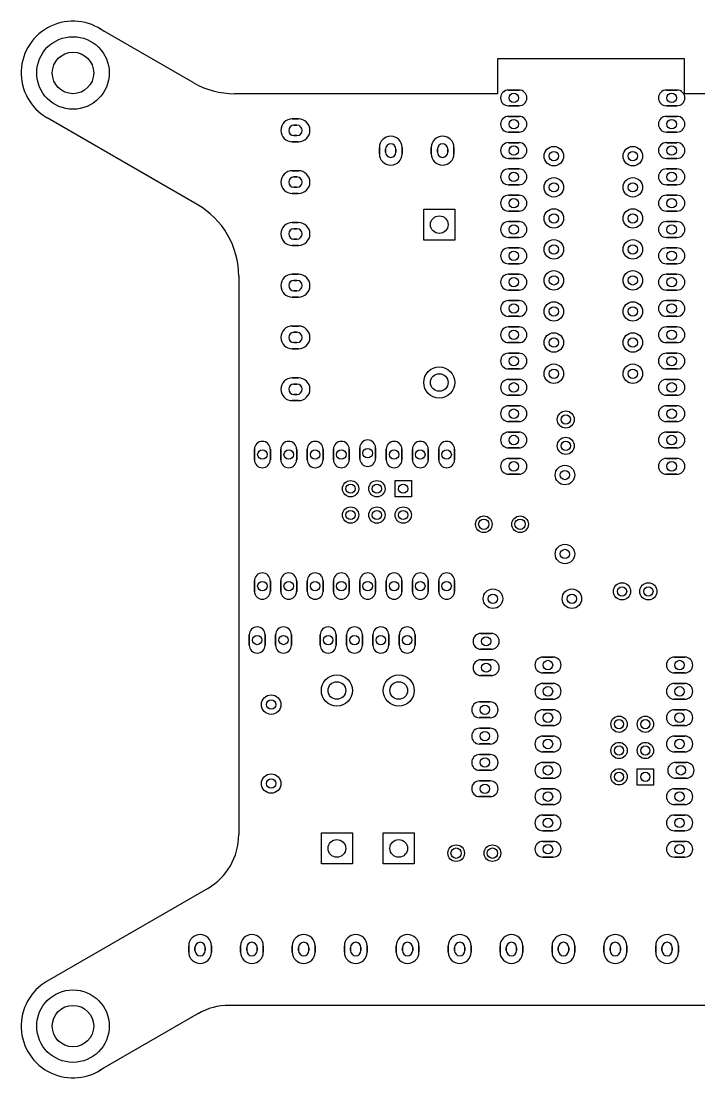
# Model space of a CAD drawing. Header units: millimetres. Extents: x -85 to 77, y -57 to 45.
# Drawn here: x -84.9 to -19.5, y -56.9 to 45.1 of the extents above; entities that cross this region are included whole.
import ezdxf

# ---------------------------------------------------------------- set-up
doc = ezdxf.new("R2010")
doc.units = ezdxf.units.MM

msp = doc.modelspace()

# ---------------------------------------------------------------- linework, layer by layer
for points in [[(-68.28, 39.2), (-77.38, 44.46)], [(-38.88, 38.13), (-38.88, 41.53)], [(-38.88, 41.53), (-20.88, 41.53)], [(-20.88, 41.53), (-20.88, 38.13)], [(-38.88, 38.13), (-64.28, 38.13)], [(59.73, 38.13), (-20.88, 38.13)], [(-67.88, 27.43), (-82.38, 35.8)], [(-63.88, 20.5), (-63.88, -33.39)], [(-66.88, -38.59), (-82.38, -47.54)], [(59.73, -49.87), (-64.81, -49.87)], [(-67.81, -50.67), (-77.38, -56.2)]]:
    msp.add_lwpolyline(points)
for points in [[(-36.83, 38.48), (-37.85, 38.48)], [(-21.59, 38.48), (-22.61, 38.48)], [(-36.83, 36.96), (-37.85, 36.96)], [(-21.59, 36.96), (-22.61, 36.96)], [(-36.83, 35.94), (-37.85, 35.94)], [(-21.59, 35.94), (-22.61, 35.94)], [(-58.11, 35.69), (-58.71, 35.69)], [(-58.26, 35.09), (-58.56, 35.09)], [(-58.26, 34.09), (-58.56, 34.09)], [(-36.83, 34.42), (-37.85, 34.42)], [(-21.59, 34.42), (-22.61, 34.42)], [(-58.11, 33.49), (-58.71, 33.49)], [(-50.31, 32.33), (-50.31, 32.93)], [(-49.71, 32.48), (-49.71, 32.78)], [(-48.71, 32.48), (-48.71, 32.78)], [(-48.11, 32.33), (-48.11, 32.93)], [(-45.31, 32.33), (-45.31, 32.93)], [(-44.71, 32.48), (-44.71, 32.78)], [(-43.71, 32.48), (-43.71, 32.78)], [(-43.11, 32.33), (-43.11, 32.93)], [(-36.83, 33.4), (-37.85, 33.4)], [(-21.59, 33.4), (-22.61, 33.4)], [(-36.83, 31.88), (-37.85, 31.88)], [(-21.59, 31.88), (-22.61, 31.88)], [(-58.11, 30.69), (-58.71, 30.69)], [(-36.83, 30.86), (-37.85, 30.86)], [(-21.59, 30.86), (-22.61, 30.86)], [(-58.26, 30.09), (-58.56, 30.09)], [(-58.26, 29.09), (-58.56, 29.09)], [(-36.83, 29.34), (-37.85, 29.34)], [(-21.59, 29.34), (-22.61, 29.34)], [(-58.11, 28.49), (-58.71, 28.49)], [(-36.83, 28.32), (-37.85, 28.32)], [(-21.59, 28.32), (-22.61, 28.32)], [(-46.03, 23.99), (-46.03, 26.99), (-43.03, 26.99), (-43.03, 23.99)], [(-36.83, 26.8), (-37.85, 26.8)], [(-21.59, 26.8), (-22.61, 26.8)], [(-58.11, 25.69), (-58.71, 25.69)], [(-36.83, 25.78), (-37.85, 25.78)], [(-21.59, 25.78), (-22.61, 25.78)], [(-58.26, 25.09), (-58.56, 25.09)], [(-58.11, 23.49), (-58.71, 23.49)], [(-58.26, 24.09), (-58.56, 24.09)], [(-36.83, 24.26), (-37.85, 24.26)], [(-21.59, 24.26), (-22.61, 24.26)], [(-36.83, 23.24), (-37.85, 23.24)], [(-21.59, 23.24), (-22.61, 23.24)], [(-36.83, 21.72), (-37.85, 21.72)], [(-21.59, 21.72), (-22.61, 21.72)], [(-58.11, 20.7), (-58.71, 20.7)], [(-36.83, 20.7), (-37.85, 20.7)], [(-21.59, 20.7), (-22.61, 20.7)], [(-58.26, 20.1), (-58.56, 20.1)], [(-58.11, 18.5), (-58.71, 18.5)], [(-58.26, 19.1), (-58.56, 19.1)], [(-36.83, 19.18), (-37.85, 19.18)], [(-21.59, 19.18), (-22.61, 19.18)], [(-36.83, 18.16), (-37.85, 18.16)], [(-21.59, 18.16), (-22.61, 18.16)], [(-36.83, 16.64), (-37.85, 16.64)], [(-21.59, 16.64), (-22.61, 16.64)], [(-58.11, 15.7), (-58.71, 15.7)], [(-36.83, 15.62), (-37.85, 15.62)], [(-21.59, 15.62), (-22.61, 15.62)], [(-58.26, 15.1), (-58.56, 15.1)], [(-58.11, 13.51), (-58.71, 13.51)], [(-58.26, 14.1), (-58.56, 14.1)], [(-36.83, 14.1), (-37.85, 14.1)], [(-21.59, 14.1), (-22.61, 14.1)], [(-36.83, 13.08), (-37.85, 13.08)], [(-21.59, 13.08), (-22.61, 13.08)], [(-36.83, 11.56), (-37.85, 11.56)], [(-21.59, 11.56), (-22.61, 11.56)], [(-58.11, 10.71), (-58.71, 10.71)], [(-36.83, 10.54), (-37.85, 10.54)], [(-21.59, 10.54), (-22.61, 10.54)], [(-58.26, 10.1), (-58.56, 10.1)], [(-58.11, 8.51), (-58.71, 8.51)], [(-58.26, 9.1), (-58.56, 9.1)], [(-36.83, 9.02), (-37.85, 9.02)], [(-21.59, 9.02), (-22.61, 9.02)], [(-36.83, 8), (-37.85, 8)], [(-21.59, 8), (-22.61, 8)], [(-36.83, 6.48), (-37.85, 6.48)], [(-21.59, 6.48), (-22.61, 6.48)], [(-36.83, 5.46), (-37.85, 5.46)], [(-21.59, 5.46), (-22.61, 5.46)], [(-62.36, 3.81), (-62.36, 2.79)], [(-60.83, 3.81), (-60.83, 2.79)], [(-59.82, 3.81), (-59.82, 2.79)], [(-58.29, 3.81), (-58.29, 2.79)], [(-57.28, 3.81), (-57.28, 2.79)], [(-55.75, 3.81), (-55.75, 2.79)], [(-54.74, 3.81), (-54.74, 2.79)], [(-53.21, 3.81), (-53.21, 2.79)], [(-52.2, 3.94), (-52.2, 2.92)], [(-50.67, 3.94), (-50.67, 2.92)], [(-49.66, 3.81), (-49.66, 2.79)], [(-48.13, 3.81), (-48.13, 2.79)], [(-47.12, 3.81), (-47.12, 2.79)], [(-45.59, 3.81), (-45.59, 2.79)], [(-44.58, 3.81), (-44.58, 2.79)], [(-43.05, 3.81), (-43.05, 2.79)], [(-36.83, 3.94), (-37.85, 3.94)], [(-21.59, 3.94), (-22.61, 3.94)], [(-36.83, 2.92), (-37.85, 2.92)], [(-21.59, 2.92), (-22.61, 2.92)], [(-36.83, 1.4), (-37.85, 1.4)], [(-21.59, 1.4), (-22.61, 1.4)], [(-47.22, -0.79), (-48.79, -0.79), (-48.79, 0.79), (-47.22, 0.79)], [(-62.36, -8.89), (-62.36, -9.91)], [(-60.83, -8.89), (-60.83, -9.91)], [(-59.82, -8.89), (-59.82, -9.91)], [(-58.29, -8.89), (-58.29, -9.91)], [(-57.28, -8.89), (-57.28, -9.91)], [(-55.75, -8.89), (-55.75, -9.91)], [(-54.74, -8.89), (-54.74, -9.91)], [(-53.21, -8.89), (-53.21, -9.91)], [(-52.2, -8.89), (-52.2, -9.91)], [(-50.67, -8.89), (-50.67, -9.91)], [(-49.66, -8.89), (-49.66, -9.91)], [(-48.13, -8.89), (-48.13, -9.91)], [(-47.12, -8.89), (-47.12, -9.91)], [(-45.59, -8.89), (-45.59, -9.91)], [(-44.58, -8.89), (-44.58, -9.91)], [(-43.05, -8.89), (-43.05, -9.91)], [(-62.87, -15.11), (-62.87, -14.1)], [(-61.34, -15.11), (-61.34, -14.1)], [(-60.32, -15.11), (-60.32, -14.1)], [(-58.8, -15.11), (-58.8, -14.1)], [(-56.01, -14.1), (-56.01, -15.11)], [(-54.48, -14.1), (-54.48, -15.11)], [(-53.47, -14.1), (-53.47, -15.11)], [(-51.94, -14.1), (-51.94, -15.11)], [(-50.93, -14.1), (-50.93, -15.11)], [(-49.4, -14.1), (-49.4, -15.11)], [(-48.39, -14.1), (-48.39, -15.11)], [(-46.86, -14.1), (-46.86, -15.11)], [(-40.51, -13.97), (-39.5, -13.97)], [(-40.51, -15.49), (-39.5, -15.49)], [(-33.53, -16.26), (-34.54, -16.26)], [(-20.83, -16.26), (-21.84, -16.26)], [(-40.51, -16.51), (-39.5, -16.51)], [(-40.51, -18.03), (-39.5, -18.03)], [(-33.53, -17.78), (-34.54, -17.78)], [(-20.83, -17.78), (-21.84, -17.78)], [(-33.53, -18.8), (-34.54, -18.8)], [(-20.83, -18.8), (-21.84, -18.8)], [(-33.53, -20.32), (-34.54, -20.32)], [(-20.83, -20.32), (-21.84, -20.32)], [(-39.62, -20.57), (-40.64, -20.57)], [(-33.53, -21.34), (-34.54, -21.34)], [(-20.83, -21.34), (-21.84, -21.34)], [(-39.62, -22.1), (-40.64, -22.1)], [(-39.62, -23.11), (-40.64, -23.11)], [(-33.53, -22.86), (-34.54, -22.86)], [(-20.83, -22.86), (-21.84, -22.86)], [(-33.53, -23.88), (-34.54, -23.88)], [(-20.83, -23.88), (-21.84, -23.88)], [(-39.62, -24.64), (-40.64, -24.64)], [(-33.53, -25.4), (-34.54, -25.4)], [(-20.83, -25.4), (-21.84, -25.4)], [(-39.62, -25.65), (-40.64, -25.65)], [(-33.53, -26.42), (-34.54, -26.42)], [(-20.7, -26.42), (-21.72, -26.42)], [(-39.62, -27.18), (-40.64, -27.18)], [(-25.43, -28.6), (-25.43, -27.03), (-23.85, -27.03), (-23.85, -28.6)], [(-39.62, -28.19), (-40.64, -28.19)], [(-33.53, -27.94), (-34.54, -27.94)], [(-20.7, -27.94), (-21.72, -27.94)], [(-33.53, -28.96), (-34.54, -28.96)], [(-20.83, -28.96), (-21.84, -28.96)], [(-39.62, -29.72), (-40.64, -29.72)], [(-33.53, -30.48), (-34.54, -30.48)], [(-20.83, -30.48), (-21.84, -30.48)], [(-33.53, -31.5), (-34.54, -31.5)], [(-20.83, -31.5), (-21.84, -31.5)], [(-52.91, -33.22), (-52.91, -36.22), (-55.91, -36.22), (-55.91, -33.22)], [(-46.94, -33.22), (-46.94, -36.22), (-49.94, -36.22), (-49.94, -33.22)], [(-33.53, -33.02), (-34.54, -33.02)], [(-20.83, -33.02), (-21.84, -33.02)], [(-33.53, -34.04), (-34.54, -34.04)], [(-20.83, -34.04), (-21.84, -34.04)], [(-33.53, -35.56), (-34.54, -35.56)], [(-20.83, -35.56), (-21.84, -35.56)], [(-68.71, -44.13), (-68.71, -44.73)], [(-68.11, -44.28), (-68.11, -44.58)], [(-67.11, -44.28), (-67.11, -44.58)], [(-66.51, -44.13), (-66.51, -44.73)], [(-63.71, -44.13), (-63.71, -44.73)], [(-63.11, -44.28), (-63.11, -44.58)], [(-62.11, -44.28), (-62.11, -44.58)], [(-61.51, -44.13), (-61.51, -44.73)], [(-58.71, -44.13), (-58.71, -44.73)], [(-58.11, -44.28), (-58.11, -44.58)], [(-57.11, -44.28), (-57.11, -44.58)], [(-56.51, -44.13), (-56.51, -44.73)], [(-53.69, -44.13), (-53.69, -44.73)], [(-53.09, -44.28), (-53.09, -44.58)], [(-52.09, -44.28), (-52.09, -44.58)], [(-51.49, -44.13), (-51.49, -44.73)], [(-48.69, -44.13), (-48.69, -44.73)], [(-48.09, -44.28), (-48.09, -44.58)], [(-47.09, -44.28), (-47.09, -44.58)], [(-46.49, -44.13), (-46.49, -44.73)], [(-43.66, -44.13), (-43.66, -44.73)], [(-43.06, -44.28), (-43.06, -44.58)], [(-42.06, -44.28), (-42.06, -44.58)], [(-41.46, -44.13), (-41.46, -44.73)], [(-38.66, -44.13), (-38.66, -44.73)], [(-38.06, -44.28), (-38.06, -44.58)], [(-37.06, -44.28), (-37.06, -44.58)], [(-36.46, -44.13), (-36.46, -44.73)], [(-33.64, -44.13), (-33.64, -44.73)], [(-33.04, -44.28), (-33.04, -44.58)], [(-32.04, -44.28), (-32.04, -44.58)], [(-31.44, -44.13), (-31.44, -44.73)], [(-28.64, -44.13), (-28.64, -44.73)], [(-28.04, -44.28), (-28.04, -44.58)], [(-27.04, -44.28), (-27.04, -44.58)], [(-26.44, -44.13), (-26.44, -44.73)], [(-23.64, -44.13), (-23.64, -44.73)], [(-23.04, -44.28), (-23.04, -44.58)], [(-22.04, -44.28), (-22.04, -44.58)], [(-21.44, -44.13), (-21.44, -44.73)]]:
    msp.add_lwpolyline(points, close=True)
for centre, radius in [((-79.88, 40.13), 3.5), ((-79.88, 40.13), 2), ((-37.34, 37.72), 0.457), ((-22.1, 37.72), 0.457), ((-37.34, 35.18), 0.457), ((-22.1, 35.18), 0.457), ((-37.34, 32.64), 0.457), ((-33.47, 32.1), 0.94), ((-25.85, 32.1), 0.94), ((-22.1, 32.64), 0.457), ((-33.47, 32.1), 0.45), ((-25.85, 32.1), 0.45), ((-37.34, 30.1), 0.457), ((-33.47, 29.09), 0.94), ((-25.85, 29.09), 0.94), ((-22.1, 30.1), 0.457), ((-33.47, 29.09), 0.45), ((-25.85, 29.09), 0.45), ((-37.34, 27.56), 0.457), ((-22.1, 27.56), 0.457), ((-33.47, 26.09), 0.94), ((-33.47, 26.09), 0.45), ((-25.85, 26.09), 0.94), ((-25.85, 26.09), 0.45), ((-44.53, 25.49), 0.85), ((-37.34, 25.02), 0.457), ((-22.1, 25.02), 0.457), ((-33.47, 23.1), 0.94), ((-33.47, 23.1), 0.45), ((-25.85, 23.1), 0.94), ((-25.85, 23.1), 0.45), ((-37.34, 22.48), 0.457), ((-22.1, 22.48), 0.457), ((-33.47, 20.11), 0.94), ((-33.47, 20.11), 0.45), ((-25.85, 20.11), 0.94), ((-25.85, 20.11), 0.45), ((-37.34, 19.94), 0.457), ((-22.1, 19.94), 0.457), ((-37.34, 17.4), 0.457), ((-33.47, 17.11), 0.94), ((-33.47, 17.11), 0.45), ((-25.85, 17.11), 0.94), ((-25.85, 17.11), 0.45), ((-22.1, 17.4), 0.457), ((-37.34, 14.86), 0.457), ((-22.1, 14.86), 0.457), ((-33.47, 14.11), 0.94), ((-33.47, 14.11), 0.45), ((-25.85, 14.11), 0.94), ((-25.85, 14.11), 0.45), ((-37.34, 12.32), 0.457), ((-22.1, 12.32), 0.457), ((-44.53, 10.25), 1.5), ((-33.47, 11.1), 0.94), ((-33.47, 11.1), 0.45), ((-25.85, 11.1), 0.94), ((-25.85, 11.1), 0.45), ((-44.53, 10.25), 0.85), ((-37.34, 9.78), 0.457), ((-22.1, 9.78), 0.457), ((-37.34, 7.24), 0.457), ((-32.32, 6.68), 0.826), ((-22.1, 7.24), 0.457), ((-32.32, 6.68), 0.45), ((-37.34, 4.7), 0.457), ((-22.1, 4.7), 0.457), ((-32.32, 4.14), 0.826), ((-32.32, 4.14), 0.45), ((-61.6, 3.3), 0.457), ((-59.06, 3.3), 0.457), ((-56.51, 3.3), 0.457), ((-53.98, 3.3), 0.457), ((-51.44, 3.43), 0.457), ((-48.89, 3.3), 0.457), ((-46.36, 3.3), 0.457), ((-43.82, 3.3), 0.457), ((-37.34, 2.16), 0.457), ((-32.4, 1.32), 0.94), ((-22.1, 2.16), 0.457), ((-32.4, 1.32), 0.45), ((-53.09, 0), 0.787), ((-53.09, 0), 0.445), ((-50.55, 0), 0.787), ((-50.55, 0), 0.445), ((-48.01, 0), 0.445), ((-53.09, -2.54), 0.787), ((-50.55, -2.54), 0.787), ((-48.01, -2.54), 0.787), ((-53.09, -2.54), 0.445), ((-50.55, -2.54), 0.445), ((-48.01, -2.54), 0.445), ((-40.23, -3.43), 0.8), ((-40.23, -3.43), 0.5), ((-36.73, -3.43), 0.8), ((-36.73, -3.43), 0.5), ((-32.4, -6.3), 0.94), ((-32.4, -6.3), 0.45), ((-61.6, -9.4), 0.457), ((-59.06, -9.4), 0.457), ((-56.51, -9.4), 0.457), ((-53.98, -9.4), 0.457), ((-51.44, -9.4), 0.457), ((-48.89, -9.4), 0.457), ((-46.36, -9.4), 0.457), ((-43.82, -9.4), 0.457), ((-26.89, -9.91), 0.826), ((-24.35, -9.91), 0.826), ((-39.35, -10.62), 0.94), ((-39.35, -10.62), 0.45), ((-31.73, -10.62), 0.94), ((-31.73, -10.62), 0.45), ((-26.89, -9.91), 0.45), ((-24.35, -9.91), 0.45), ((-62.1, -14.61), 0.445), ((-59.56, -14.61), 0.445), ((-55.25, -14.61), 0.457), ((-52.71, -14.61), 0.457), ((-50.17, -14.61), 0.457), ((-47.62, -14.61), 0.457), ((-40, -14.73), 0.445), ((-40, -17.27), 0.445), ((-34.04, -17.02), 0.457), ((-21.34, -17.02), 0.457), ((-54.41, -19.48), 1.5), ((-48.44, -19.48), 1.5), ((-54.41, -19.48), 0.85), ((-48.44, -19.48), 0.85), ((-34.04, -19.56), 0.457), ((-21.34, -19.56), 0.457), ((-60.75, -20.84), 0.94), ((-60.75, -20.84), 0.45), ((-40.13, -21.34), 0.457), ((-34.04, -22.1), 0.457), ((-27.18, -22.73), 0.787), ((-27.18, -22.73), 0.445), ((-24.64, -22.73), 0.787), ((-24.64, -22.73), 0.445), ((-21.34, -22.1), 0.457), ((-40.13, -23.88), 0.457), ((-34.04, -24.64), 0.457), ((-21.34, -24.64), 0.457), ((-27.18, -25.27), 0.787), ((-27.18, -25.27), 0.445), ((-24.64, -25.27), 0.787), ((-24.64, -25.27), 0.445), ((-40.13, -26.42), 0.457), ((-60.75, -28.46), 0.94), ((-34.04, -27.18), 0.457), ((-27.18, -27.81), 0.787), ((-27.18, -27.81), 0.445), ((-24.64, -27.81), 0.445), ((-21.21, -27.18), 0.457), ((-60.75, -28.46), 0.45), ((-40.13, -28.96), 0.457), ((-34.04, -29.72), 0.457), ((-21.34, -29.72), 0.457), ((-34.04, -32.26), 0.457), ((-21.34, -32.26), 0.457), ((-54.41, -34.72), 0.85), ((-48.44, -34.72), 0.85), ((-42.9, -35.18), 0.8), ((-42.9, -35.18), 0.5), ((-39.4, -35.18), 0.8), ((-39.4, -35.18), 0.5), ((-34.04, -34.8), 0.457), ((-21.34, -34.8), 0.457), ((-79.88, -51.87), 3.5), ((-79.88, -51.87), 2)]:
    msp.add_circle(centre, radius)
for centre, radius, start, end in [((-79.88, 40.13), 5, 53.1299, 240.0002), ((-64.28, 46.13), 8, 239.9999, 270), ((-37.85, 37.72), 0.762, 90, 270), ((-36.83, 37.72), 0.762, 270, 90), ((-22.61, 37.72), 0.762, 90, 270), ((-21.59, 37.72), 0.762, 270, 90), ((-37.85, 35.18), 0.762, 90, 270), ((-36.83, 35.18), 0.762, 270, 90), ((-22.61, 35.18), 0.762, 90, 270), ((-21.59, 35.18), 0.762, 270, 90), ((-58.71, 34.59), 1.1, 90, 270), ((-58.56, 34.59), 0.5, 90, 270), ((-58.26, 34.59), 0.5, 270, 90), ((-58.11, 34.59), 1.1, 270, 90), ((-49.21, 32.93), 1.1, 360, 540), ((-44.21, 32.93), 1.1, 360, 540), ((-49.21, 32.78), 0.5, 360, 540), ((-44.21, 32.78), 0.5, 360, 540), ((-37.85, 32.64), 0.762, 90, 270), ((-36.83, 32.64), 0.762, 270, 90), ((-22.61, 32.64), 0.762, 90, 270), ((-21.59, 32.64), 0.762, 270, 90), ((-49.21, 32.33), 1.1, 540, 360), ((-49.21, 32.48), 0.5, 540, 360), ((-44.21, 32.33), 1.1, 540, 360), ((-44.21, 32.48), 0.5, 540, 360), ((-58.71, 29.59), 1.1, 90, 270), ((-58.11, 29.59), 1.1, 270, 90), ((-37.85, 30.1), 0.762, 90, 270), ((-36.83, 30.1), 0.762, 270, 90), ((-22.61, 30.1), 0.762, 90, 270), ((-21.59, 30.1), 0.762, 270, 90), ((-58.56, 29.59), 0.5, 90, 270), ((-58.26, 29.59), 0.5, 270, 90), ((-37.85, 27.56), 0.762, 90, 270), ((-36.83, 27.56), 0.762, 270, 90), ((-22.61, 27.56), 0.762, 90, 270), ((-21.59, 27.56), 0.762, 270, 90), ((-71.88, 20.5), 8, 360, 59.9999), ((-58.71, 24.59), 1.1, 90, 270), ((-58.11, 24.59), 1.1, 270, 90), ((-37.85, 25.02), 0.762, 90, 270), ((-36.83, 25.02), 0.762, 270, 90), ((-22.61, 25.02), 0.762, 90, 270), ((-21.59, 25.02), 0.762, 270, 90), ((-58.56, 24.59), 0.5, 90, 270), ((-58.26, 24.59), 0.5, 270, 90), ((-37.85, 22.48), 0.762, 90, 270), ((-36.83, 22.48), 0.762, 270, 90), ((-22.61, 22.48), 0.762, 90, 270), ((-21.59, 22.48), 0.762, 270, 90), ((-58.71, 19.6), 1.1, 90, 270), ((-58.11, 19.6), 1.1, 270, 90), ((-37.85, 19.94), 0.762, 90, 270), ((-36.83, 19.94), 0.762, 270, 90), ((-22.61, 19.94), 0.762, 90, 270), ((-21.59, 19.94), 0.762, 270, 90), ((-58.56, 19.6), 0.5, 90, 270), ((-58.26, 19.6), 0.5, 270, 90), ((-37.85, 17.4), 0.762, 90, 270), ((-36.83, 17.4), 0.762, 270, 90), ((-22.61, 17.4), 0.762, 90, 270), ((-21.59, 17.4), 0.762, 270, 90), ((-58.71, 14.6), 1.1, 90, 270), ((-58.11, 14.6), 1.1, 270, 90), ((-37.85, 14.86), 0.762, 90, 270), ((-36.83, 14.86), 0.762, 270, 90), ((-22.61, 14.86), 0.762, 90, 270), ((-21.59, 14.86), 0.762, 270, 90), ((-58.56, 14.6), 0.5, 90, 270), ((-58.26, 14.6), 0.5, 270, 90), ((-37.85, 12.32), 0.762, 90, 270), ((-36.83, 12.32), 0.762, 270, 90), ((-22.61, 12.32), 0.762, 90, 270), ((-21.59, 12.32), 0.762, 270, 90), ((-58.71, 9.6), 1.1, 90, 270), ((-58.11, 9.6), 1.1, 270, 90), ((-37.85, 9.78), 0.762, 90, 270), ((-36.83, 9.78), 0.762, 270, 90), ((-22.61, 9.78), 0.762, 90, 270), ((-21.59, 9.78), 0.762, 270, 90), ((-58.56, 9.6), 0.5, 90, 270), ((-58.26, 9.6), 0.5, 270, 90), ((-37.85, 7.24), 0.762, 90, 270), ((-36.83, 7.24), 0.762, 270, 90), ((-22.61, 7.24), 0.762, 90, 270), ((-21.59, 7.24), 0.762, 270, 90), ((-37.85, 4.7), 0.762, 90, 270), ((-36.83, 4.7), 0.762, 270, 90), ((-22.61, 4.7), 0.762, 90, 270), ((-21.59, 4.7), 0.762, 270, 90), ((-61.6, 3.81), 0.762, 360, 180), ((-59.06, 3.81), 0.762, 360, 180), ((-56.51, 3.81), 0.762, 360, 180), ((-53.98, 3.81), 0.762, 360, 180), ((-51.44, 3.94), 0.762, 360, 180), ((-48.89, 3.81), 0.762, 360, 180), ((-46.36, 3.81), 0.762, 360, 180), ((-43.82, 3.81), 0.762, 360, 180), ((-61.6, 2.79), 0.762, 180, 360), ((-59.06, 2.79), 0.762, 180, 360), ((-56.51, 2.79), 0.762, 180, 360), ((-53.98, 2.79), 0.762, 180, 360), ((-51.44, 2.92), 0.762, 180, 360), ((-48.89, 2.79), 0.762, 180, 360), ((-46.36, 2.79), 0.762, 180, 360), ((-43.82, 2.79), 0.762, 180, 360), ((-37.85, 2.16), 0.762, 90, 270), ((-36.83, 2.16), 0.762, 270, 90), ((-22.61, 2.16), 0.762, 90, 270), ((-21.59, 2.16), 0.762, 270, 90), ((-61.6, -8.89), 0.762, 360, 180), ((-59.06, -8.89), 0.762, 360, 180), ((-56.51, -8.89), 0.762, 360, 180), ((-53.98, -8.89), 0.762, 360, 180), ((-51.44, -8.89), 0.762, 360, 180), ((-48.89, -8.89), 0.762, 360, 180), ((-46.36, -8.89), 0.762, 360, 180), ((-43.82, -8.89), 0.762, 360, 180), ((-61.6, -9.91), 0.762, 180, 360), ((-59.06, -9.91), 0.762, 180, 360), ((-56.51, -9.91), 0.762, 180, 360), ((-53.98, -9.91), 0.762, 180, 360), ((-51.44, -9.91), 0.762, 180, 360), ((-48.89, -9.91), 0.762, 180, 360), ((-46.36, -9.91), 0.762, 180, 360), ((-43.82, -9.91), 0.762, 180, 360), ((-62.1, -14.1), 0.762, 0, 180), ((-59.56, -14.1), 0.762, 0, 180), ((-55.25, -14.1), 0.762, 360, 180), ((-52.71, -14.1), 0.762, 360, 180), ((-50.17, -14.1), 0.762, 360, 180), ((-47.62, -14.1), 0.762, 360, 180), ((-40.51, -14.73), 0.762, 450, 270), ((-39.5, -14.73), 0.762, 270, 450), ((-62.1, -15.11), 0.762, 180, 0), ((-59.56, -15.11), 0.762, 180, 0), ((-55.25, -15.11), 0.762, 180, 360), ((-52.71, -15.11), 0.762, 180, 360), ((-50.17, -15.11), 0.762, 180, 360), ((-47.62, -15.11), 0.762, 180, 360), ((-34.54, -17.02), 0.762, 90, 270), ((-33.53, -17.02), 0.762, 270, 90), ((-21.84, -17.02), 0.762, 90, 270), ((-20.83, -17.02), 0.762, 270, 90), ((-40.51, -17.27), 0.762, 450, 270), ((-39.5, -17.27), 0.762, 270, 450), ((-34.54, -19.56), 0.762, 90, 270), ((-33.53, -19.56), 0.762, 270, 90), ((-21.84, -19.56), 0.762, 90, 270), ((-20.83, -19.56), 0.762, 270, 90), ((-40.64, -21.34), 0.762, 90, 270), ((-39.62, -21.34), 0.762, 270, 90), ((-34.54, -22.1), 0.762, 90, 270), ((-33.53, -22.1), 0.762, 270, 90), ((-21.84, -22.1), 0.762, 90, 270), ((-20.83, -22.1), 0.762, 270, 90), ((-40.64, -23.88), 0.762, 90, 270), ((-39.62, -23.88), 0.762, 270, 90), ((-34.54, -24.64), 0.762, 90, 270), ((-33.53, -24.64), 0.762, 270, 90), ((-21.84, -24.64), 0.762, 90, 270), ((-20.83, -24.64), 0.762, 270, 90), ((-40.64, -26.42), 0.762, 90, 270), ((-39.62, -26.42), 0.762, 270, 90), ((-34.54, -27.18), 0.762, 90, 270), ((-33.53, -27.18), 0.762, 270, 90), ((-21.72, -27.18), 0.762, 90, 270), ((-20.7, -27.18), 0.762, 270, 90), ((-40.64, -28.96), 0.762, 90, 270), ((-39.62, -28.96), 0.762, 270, 90), ((-34.54, -29.72), 0.762, 90, 270), ((-33.53, -29.72), 0.762, 270, 90), ((-21.84, -29.72), 0.762, 90, 270), ((-20.83, -29.72), 0.762, 270, 90), ((-34.54, -32.26), 0.762, 90, 270), ((-33.53, -32.26), 0.762, 270, 90), ((-21.84, -32.26), 0.762, 90, 270), ((-20.83, -32.26), 0.762, 270, 90), ((-69.88, -33.39), 6, 300, 0), ((-34.54, -34.8), 0.762, 90, 270), ((-33.53, -34.8), 0.762, 270, 90), ((-21.84, -34.8), 0.762, 90, 270), ((-20.83, -34.8), 0.762, 270, 90), ((-67.61, -44.13), 1.1, 360, 180), ((-67.61, -44.28), 0.5, 360, 180), ((-62.61, -44.13), 1.1, 360, 180), ((-62.61, -44.28), 0.5, 360, 180), ((-57.61, -44.13), 1.1, 360, 180), ((-57.61, -44.28), 0.5, 360, 180), ((-52.59, -44.13), 1.1, 360, 180), ((-52.59, -44.28), 0.5, 360, 180), ((-47.59, -44.13), 1.1, 360, 180), ((-47.59, -44.28), 0.5, 360, 180), ((-42.56, -44.13), 1.1, 360, 180), ((-42.56, -44.28), 0.5, 360, 180), ((-37.56, -44.13), 1.1, 360, 180), ((-37.56, -44.28), 0.5, 360, 180), ((-32.54, -44.13), 1.1, 360, 180), ((-32.54, -44.28), 0.5, 360, 180), ((-27.54, -44.13), 1.1, 360, 180), ((-27.54, -44.28), 0.5, 360, 180), ((-22.54, -44.13), 1.1, 360, 180), ((-22.54, -44.28), 0.5, 360, 180), ((-67.61, -44.73), 1.1, 180, 360), ((-67.61, -44.58), 0.5, 180, 360), ((-62.61, -44.73), 1.1, 180, 360), ((-62.61, -44.58), 0.5, 180, 360), ((-57.61, -44.73), 1.1, 180, 360), ((-57.61, -44.58), 0.5, 180, 360), ((-52.59, -44.73), 1.1, 180, 360), ((-52.59, -44.58), 0.5, 180, 360), ((-47.59, -44.73), 1.1, 180, 360), ((-47.59, -44.58), 0.5, 180, 360), ((-42.56, -44.73), 1.1, 180, 360), ((-42.56, -44.58), 0.5, 180, 360), ((-37.56, -44.73), 1.1, 180, 360), ((-37.56, -44.58), 0.5, 180, 360), ((-32.54, -44.73), 1.1, 180, 360), ((-32.54, -44.58), 0.5, 180, 360), ((-27.54, -44.73), 1.1, 180, 360), ((-27.54, -44.58), 0.5, 180, 360), ((-22.54, -44.73), 1.1, 180, 360), ((-22.54, -44.58), 0.5, 180, 360), ((-79.88, -51.87), 5, 120.0018, 306.868), ((-64.81, -55.87), 6, 90, 120.0003)]:
    msp.add_arc(centre, radius, start, end)

doc.saveas('drawing.dxf')
